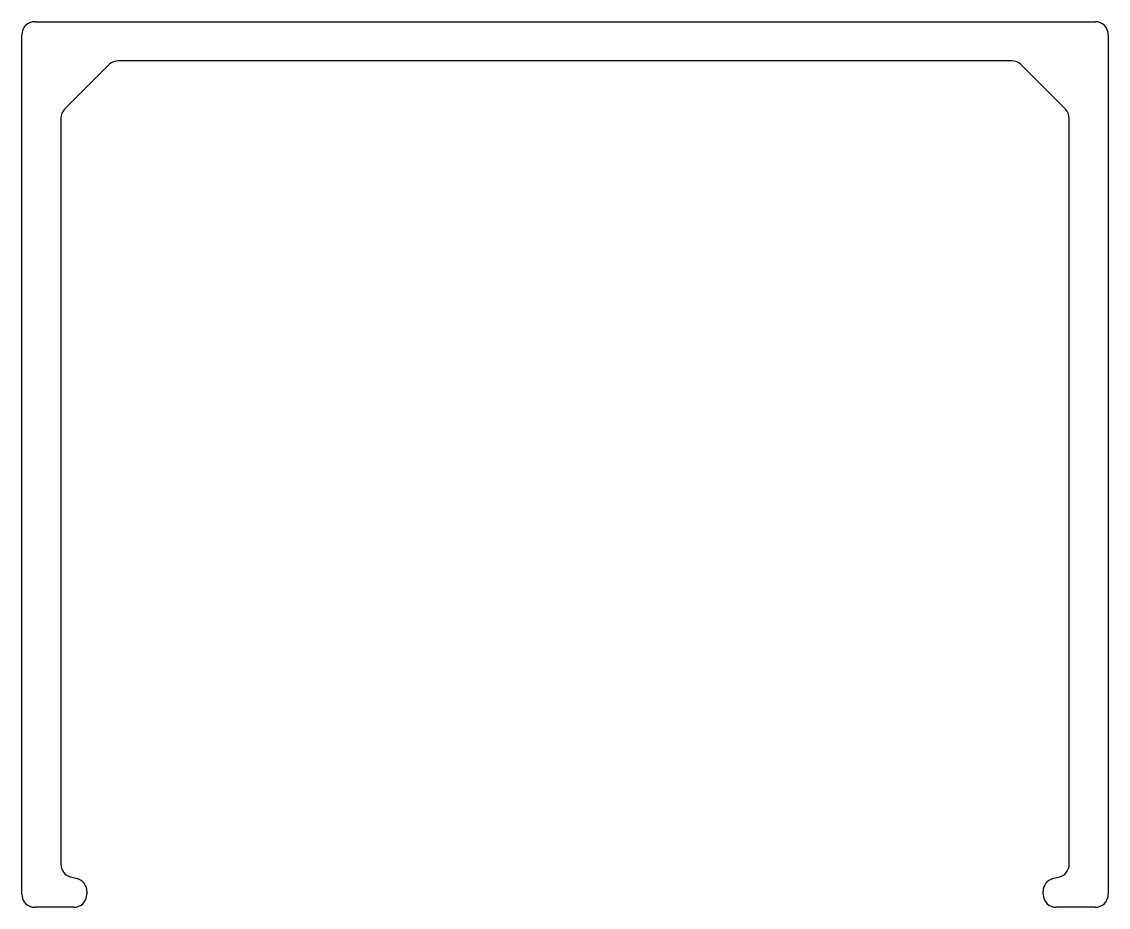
# Model space of a CAD drawing. Extents: x 2531 to 2572.7, y 1306 to 1340.
import ezdxf

# ---------------------------------------------------------------- set-up
doc = ezdxf.new("R2010")
doc.units = 0
doc.layers.get('0').update_dxf_attribs({"linetype": 'CONTINUOUS'})

msp = doc.modelspace()

# ---------------------------------------------------------------- linework, layer by layer
for p, q in [((2531.523, 1340.033), (2572.223, 1340.033)), ((2531.023, 1306.533), (2531.023, 1339.533)), ((2572.723, 1339.533), (2572.723, 1306.533)), ((2534.376, 1338.387), (2532.669, 1336.68)), ((2569.016, 1338.533), (2534.73, 1338.533)), ((2571.076, 1336.68), (2569.369, 1338.387)), ((2532.523, 1336.326), (2532.523, 1307.685)), ((2571.223, 1307.685), (2571.223, 1336.326)), ((2532.893, 1307.202), (2533.152, 1307.132)), ((2570.593, 1307.132), (2570.852, 1307.202)), ((2533.523, 1306.649), (2533.523, 1306.533)), ((2570.223, 1306.533), (2570.223, 1306.649)), ((2533.023, 1306.033), (2531.523, 1306.033)), ((2572.223, 1306.033), (2570.723, 1306.033))]:
    msp.add_line(p, q)
for centre, start, end in [((2531.523, 1339.533), 90, 180), ((2572.223, 1339.533), 0, 90), ((2534.73, 1338.033), 90, 135), ((2569.016, 1338.033), 45, 90), ((2533.023, 1336.326), 135, 180), ((2570.723, 1336.326), 0, 45), ((2533.023, 1307.685), 180, 255), ((2570.723, 1307.685), 285, 360), ((2533.023, 1306.649), 0, 75), ((2570.723, 1306.649), 105, 180), ((2531.523, 1306.533), 180, 270), ((2533.023, 1306.533), 270, 0), ((2570.723, 1306.533), 180, 270), ((2572.223, 1306.533), 270, 0)]:
    msp.add_arc(centre, 0.5, start, end)

doc.saveas('drawing.dxf')
